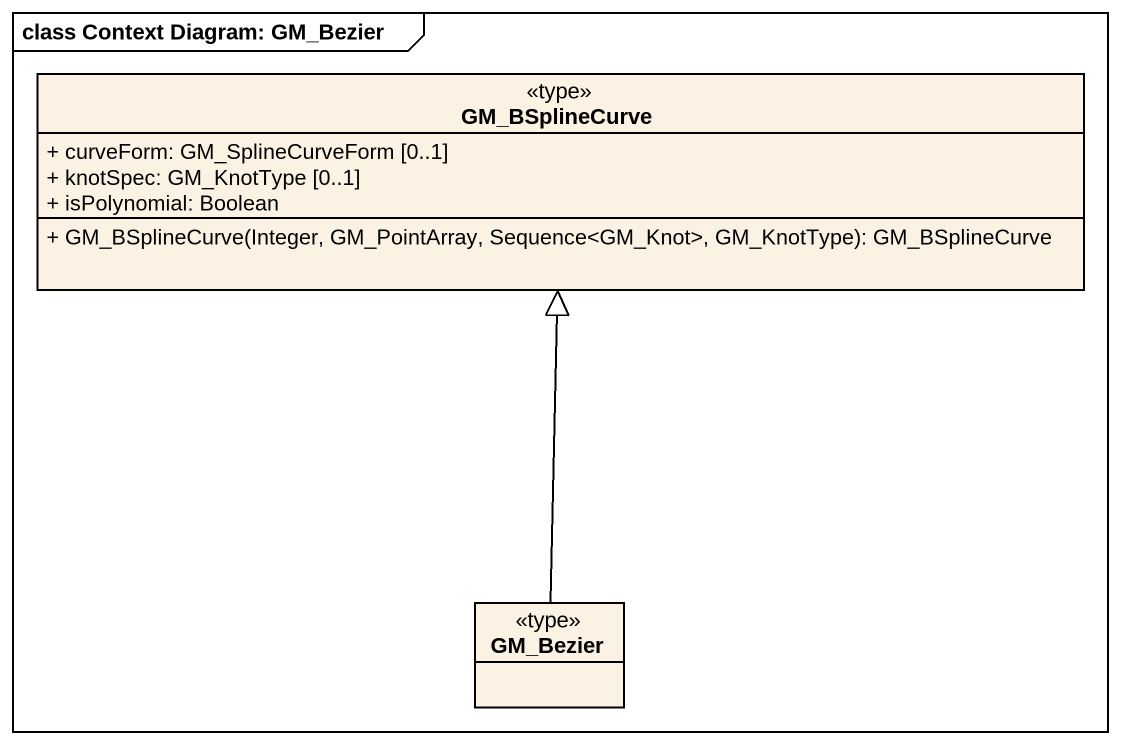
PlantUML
@startuml
mainframe class Context Diagram: GM_Bezier
hide circle
hide empty members
skinparam classAttributeIconSize 0
class GM_BSplineCurve <<type>> {
  + curveForm: GM_SplineCurveForm [0..1]
  + knotSpec: GM_KnotType [0..1]
  + isPolynomial: Boolean
  + GM_BSplineCurve(Integer, GM_PointArray, Sequence<GM_Knot>, GM_KnotType): GM_BSplineCurve
}
class GM_Bezier <<type>>
GM_Bezier -up-|> GM_BSplineCurve
@enduml
